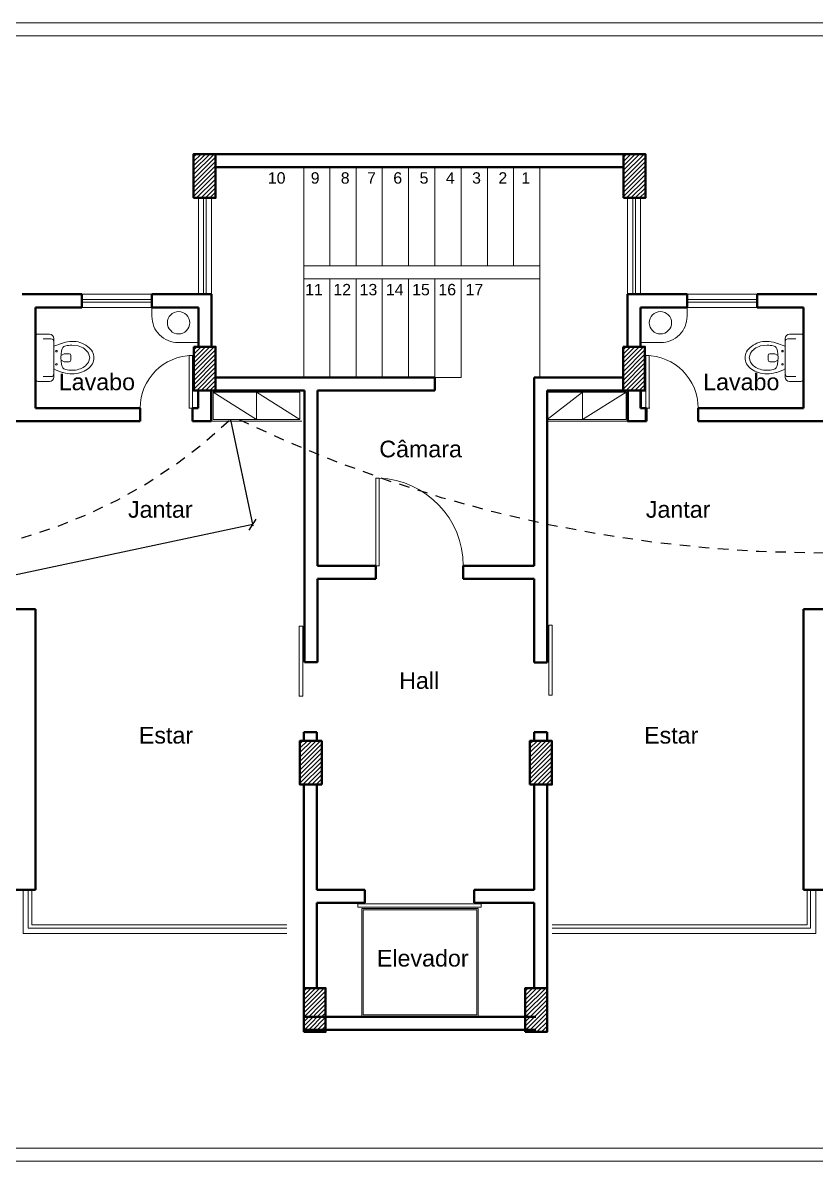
# Model space of a CAD drawing. Header units: millimetres. Extents: x 42 to 552, y 43 to 535.
# Drawn here: x 157.18 to 166.24, y 487.56 to 500.56 of the extents above; entities that cross this region are included whole.
import ezdxf
from ezdxf.enums import TextEntityAlignment as Align

# ---------------------------------------------------------------- set-up
doc = ezdxf.new("R2010")
doc.units = ezdxf.units.MM
doc.header["$LTSCALE"] = 0.75
doc.header["$MEASUREMENT"] = 0
doc.linetypes.add('HIDDEN2', pattern=[4.7625, 3.175, -1.5875])
doc.layers.add('ELETRODUTOS', color=5, linetype='Continuous')
doc.layers.add('Textos', color=144, linetype='Continuous')
for name, color, linetype, lineweight in [('Linhas', 7, 'Continuous', 15), ('Linhas finas', 7, 'Continuous', 0), ('Paredes', 7, 'Continuous', 50), ('Traçejado', 250, 'HIDDEN2', 0)]:
    doc.layers.add(name, color=color, linetype=linetype, lineweight=lineweight)
doc.styles.get("Standard").update_dxf_attribs({"font": 'arial.ttf'})
doc.dimstyles.get("Standard").update_dxf_attribs({"dimtxt": 1.5, "dimasz": 1.4, "dimexe": 0.18, "dimexo": 0.0625, "dimgap": 0.6, "dimtad": 2, "dimzin": 0, "dimdsep": 46, "dimtxsty": 'Standard', "dimblk": 'OBLIQUE', "dimcen": 0.09, "dimadec": 0, "dimazin": 0, "dimtfac": 1, "dimtofl": 0, "dimtmove": 0, "dimatfit": 3, "dimfxl": 1, "dimtolj": 1, "dimtzin": 0, "dimarcsym": 0})

# ---------------------------------------------------------------- blocks, each defined once
blk = doc.blocks.new('01bacicp')
at = {"linetype": 'Continuous'}
for p, q in [((-0.271, -0.045), (-0.271, -0.175)), ((0.239, -0.015), (-0.241, -0.015)), ((-0.216, -0.105), (-0.216, -0.195)), ((0.215, -0.105), (0.215, -0.195)), ((0.269, -0.175), (0.269, -0.045)), ((-0.221, -0.225), (0.219, -0.225)), ((-0.027, -0.308), (-0.046, -0.343)), ((-0.046, -0.343), (-0.046, -0.4)), ((0.044, -0.343), (0.024, -0.308)), ((0.044, -0.4), (0.044, -0.343)), ((-0.026, -0.42), (0.024, -0.42))]:
    blk.add_line(p, q, dxfattribs=at)
for points in [[(-0.164, -0.313), (-0.142, -0.25), (-0.129, -0.225), (0.131, -0.225), (0.162, -0.313), (0.163, -0.317)], [(-0.136, -0.361), (-0.128, -0.338), (-0.117, -0.327), (-0.102, -0.32), (-0.077, -0.313), (0.002, -0.305), (0.076, -0.313), (0.101, -0.321), (0.117, -0.329), (0.127, -0.339), (0.134, -0.361)]]:
    blk.add_lwpolyline(points, dxfattribs=at)
for points in [[(-0.164, -0.313, 0.020611), (-0.171, -0.333, 0.074253), (-0.186, -0.432, 0.074253), (-0.171, -0.531, 0.084945), (-0.132, -0.61, 0.106299), (-0.069, -0.665, 0.128642), (-0.001, -0.683, 0.128642)], [(-0.136, -0.361, 0.060521), (-0.144, -0.43, 0.070874), (-0.133, -0.511, 0.082468), (-0.102, -0.575, 0.106817), (-0.053, -0.62), (-0.001, -0.635)], [(-0.001, -0.683, 0.128642), (0.066, -0.666, 0.106299), (0.129, -0.61, 0.084945), (0.173, -0.524, 0.089952), (0.184, -0.433, 0.074253), (0.169, -0.334, 0.021192), (0.162, -0.313, 0.106299)], [(-0.001, -0.635), (0.051, -0.62, 0.106817), (0.101, -0.575, 0.082468), (0.135, -0.505), (0.143, -0.43, 0.060521), (0.134, -0.361, 0.04535)]]:
    blk.add_lwpolyline(points, format="xyb", dxfattribs=at)
for centre in [(-0.077, -0.255), (0.074, -0.255)]:
    blk.add_circle(centre, 0.00912, dxfattribs=at)
for centre, radius, start, end in [((-0.241, -0.045), 0.03, 90, 180), ((0.239, -0.045), 0.03, 0, 90), ((-0.221, -0.175), 0.05, 180, 270), ((-0.221, -0.176), 0.05, 180, 270), ((-0.186, -0.195), 0.03, 180, 270), ((0.185, -0.195), 0.03, 270, 0), ((0.219, -0.175), 0.05, 270, 0), ((-0.026, -0.4), 0.02, 180.0369, 270), ((0.024, -0.4), 0.02, 270, 0)]:
    blk.add_arc(centre, radius, start, end, dxfattribs=at)
blk = doc.blocks.new('_Oblique')
at = {"color": 0, "linetype": 'ByBlock', "lineweight": -2}
blk.add_line((-0.5, -0.5), (0.5, 0.5), dxfattribs=at)
blk = doc.blocks.new('*D313')
at = {"color": 0, "lineweight": -2, "transparency": 16777216}
for p, q in [((159.551, 496.027), (159.808, 494.819)), ((153.719, 494.79), (153.976, 493.581)), ((159.805, 494.832), (153.973, 493.594))]:
    blk.add_line(p, q, dxfattribs=at)
at = {"layer": 'Defpoints', "color": 0, "transparency": 16777216}
for p in [(159.55, 496.032), (153.718, 494.795), (153.973, 493.594)]:
    blk.add_point(p, dxfattribs=at)
at = {"color": 0, "lineweight": -2, "transparency": 16777216, "xscale": 0.105, "yscale": 0.105, "zscale": 0.105}
for p, rotation in [((159.805, 494.832), 11.97830611777326), ((153.973, 493.594), 191.9783061177733)]:
    blk.add_blockref('_Oblique', p, dxfattribs=dict(at, rotation=rotation))
at = {"color": 0, "transparency": 16777216, "insert": (156.91, 494.113), "char_height": 0.1125, "attachment_point": 5, "rotation": 11.9783}
blk.add_mtext('\\A1;5.96', dxfattribs=at)

msp = doc.modelspace()

# ---------------------------------------------------------------- hatches: boundary and pattern name
at = {"layer": 'Linhas finas'}
h = msp.add_hatch(dxfattribs=at)
h.set_pattern_fill('JIS_WOOD', color=256, scale=0.05)
h.set_pattern_definition([(45, (-878.94113, -773.094286), (-0.02499999996, 0.02499999996), [])])
h.paths.add_polyline_path([(159.381, 499.062), (159.131, 499.062), (159.131, 498.562), (159.381, 498.562)])
h = msp.add_hatch(dxfattribs=at)
h.set_pattern_fill('JIS_WOOD', color=256, scale=0.05)
h.set_pattern_definition([(45, (-874.03223, -773.094286), (-0.02499999996, 0.02499999996), [])])
h.paths.add_polyline_path([(164.29, 499.062), (164.04, 499.062), (164.04, 498.562), (164.29, 498.562)])
h = msp.add_hatch(dxfattribs=at)
h.set_pattern_fill('JIS_WOOD', color=256, scale=0.05)
h.set_pattern_definition([(45, (-878.9404, -775.294286), (-0.02499999996, 0.02499999996), [])])
h.paths.add_polyline_path([(159.382, 496.862), (159.132, 496.862), (159.132, 496.362), (159.382, 496.362)])
h = msp.add_hatch(dxfattribs=at)
h.set_pattern_fill('JIS_WOOD', color=256, scale=0.05)
h.set_pattern_definition([(45, (-878.9404, -775.294286), (-0.02499999996, 0.02499999996), [])])
h.paths.add_polyline_path([(159.382, 496.862), (159.132, 496.862), (159.132, 496.362), (159.382, 496.362)])
h = msp.add_hatch(dxfattribs=at)
h.set_pattern_fill('JIS_WOOD', color=256, scale=0.05)
h.set_pattern_definition([(45, (-874.03683, -775.294286), (-0.02499999996, 0.02499999996), [])])
h.paths.add_polyline_path([(164.285, 496.862), (164.035, 496.862), (164.035, 496.362), (164.285, 496.362)])
h = msp.add_hatch(dxfattribs=at)
h.set_pattern_fill('JIS_WOOD', color=256, scale=0.05)
h.set_pattern_definition([(45, (-874.03683, -775.294286), (-0.02499999996, 0.02499999996), [])])
h.paths.add_polyline_path([(164.285, 496.862), (164.035, 496.862), (164.035, 496.362), (164.285, 496.362)])
h = msp.add_hatch(dxfattribs=at)
h.set_pattern_fill('JIS_WOOD', color=256, scale=0.05)
h.set_pattern_definition([(45, (-877.72704, -779.794286), (-0.02499999996, 0.02499999996), [])])
h.paths.add_polyline_path([(160.595, 492.362), (160.345, 492.362), (160.345, 491.862), (160.595, 491.862)])
h = msp.add_hatch(dxfattribs=at)
h.set_pattern_fill('JIS_WOOD', color=256, scale=0.05)
h.set_pattern_definition([(45, (-875.099883, -779.794286), (-0.02499999996, 0.02499999996), [])])
h.paths.add_polyline_path([(163.222, 492.362), (162.972, 492.362), (162.972, 491.862), (163.222, 491.862)])
h = msp.add_hatch(dxfattribs=at)
h.set_pattern_fill('JIS_WOOD', color=256, scale=0.05)
h.set_pattern_definition([(45, (-875.099883, -779.794286), (-0.02499999996, 0.02499999996), [])])
h.paths.add_polyline_path([(163.222, 492.362), (162.972, 492.362), (162.972, 491.862), (163.222, 491.862)])
h = msp.add_hatch(dxfattribs=at)
h.set_pattern_fill('JIS_WOOD', color=256, scale=0.05)
h.set_pattern_definition([(45, (-877.68416, -782.617004), (-0.02499999996, 0.02499999996), [])])
h.paths.add_polyline_path([(160.638, 489.539), (160.388, 489.539), (160.388, 489.039), (160.638, 489.039)])
h = msp.add_hatch(dxfattribs=at)
h.set_pattern_fill('JIS_WOOD', color=256, scale=0.05)
h.set_pattern_definition([(45, (-875.15416, -782.617004), (-0.02499999996, 0.02499999996), [])])
h.paths.add_polyline_path([(163.168, 489.539), (162.918, 489.539), (162.918, 489.039), (163.168, 489.039)])

# ---------------------------------------------------------------- linework, layer by layer
at = {"layer": 'ELETRODUTOS', "linetype": 'HIDDEN2', "ltscale": 0.05}
for centre, radius, start, end in [((155.624, 500.174), 5.707, 250.488, 313.4686), ((166.324, 509.896), 15.386, 244.2937, 281.0543)]:
    msp.add_arc(centre, radius, start, end, dxfattribs=at)
at = {"layer": 'Linhas'}
for p, q in [((157.185, 490.662), (157.185, 490.162)), ((157.243, 490.662), (157.243, 490.222)), ((157.283, 490.662), (157.283, 490.262)), ((166.137, 490.662), (166.137, 490.262)), ((166.177, 490.662), (166.177, 490.222)), ((166.235, 490.662), (166.235, 490.162)), ((157.283, 490.262), (160.197, 490.262)), ((166.137, 490.262), (163.224, 490.262)), ((157.185, 490.162), (160.197, 490.162)), ((157.243, 490.222), (160.197, 490.222)), ((166.177, 490.222), (163.224, 490.222)), ((166.235, 490.162), (163.224, 490.162))]:
    msp.add_line(p, q, dxfattribs=at)
for points in [[(161.051, 490.447), (162.381, 490.447), (162.381, 489.217), (161.051, 489.217)], [(161.066, 490.432), (162.366, 490.432), (162.366, 489.232), (161.066, 489.232)]]:
    msp.add_lwpolyline(points, close=True, dxfattribs=at)
at = {"layer": 'Linhas finas'}
for p, q in [((141.265, 500.562), (181.327, 500.562)), ((141.265, 500.412), (181.177, 500.412)), ((160.388, 497.906), (160.388, 498.912)), ((160.388, 496.512), (160.388, 498.912)), ((160.685, 497.787), (160.685, 498.912)), ((160.985, 497.787), (160.985, 498.912)), ((161.285, 497.787), (161.285, 498.912)), ((161.585, 497.787), (161.585, 498.912)), ((161.885, 497.787), (161.885, 498.912)), ((162.185, 497.787), (162.185, 498.912)), ((162.485, 497.787), (162.485, 498.912)), ((162.785, 497.787), (162.785, 498.912)), ((163.085, 496.512), (163.085, 498.912)), ((159.185, 497.462), (159.185, 498.562)), ((159.245, 497.462), (159.245, 498.562)), ((159.275, 497.462), (159.275, 498.562)), ((159.335, 497.462), (159.335, 498.562)), ((164.085, 497.462), (164.085, 498.562)), ((164.145, 497.462), (164.145, 498.562)), ((164.175, 497.462), (164.175, 498.562)), ((164.235, 497.462), (164.235, 498.562)), ((163.085, 497.787), (160.388, 497.787)), ((163.085, 497.637), (160.388, 497.637)), ((160.685, 496.512), (160.685, 497.637)), ((160.985, 496.512), (160.985, 497.637)), ((158.654, 497.462), (157.854, 497.462)), ((158.654, 497.402), (157.854, 497.402)), ((164.766, 497.462), (165.566, 497.462)), ((164.766, 497.402), (165.566, 497.402)), ((158.654, 497.372), (157.854, 497.372)), ((158.654, 497.312), (157.854, 497.312)), ((164.766, 497.372), (165.566, 497.372)), ((164.766, 497.312), (165.566, 497.312)), ((161.885, 496.512), (160.335, 496.512)), ((162.185, 496.512), (161.885, 496.512)), ((159.352, 496.342), (159.848, 496.032)), ((159.848, 496.342), (159.848, 496.032)), ((159.848, 496.342), (160.345, 496.032)), ((163.572, 496.342), (163.168, 496.032)), ((163.572, 496.342), (163.572, 496.032)), ((164.069, 496.342), (163.572, 496.032)), ((159.079, 496.162), (159.119, 496.162)), ((164.341, 496.162), (164.301, 496.162)), ((160.365, 496.012), (159.332, 496.012)), ((163.168, 496.012), (164.089, 496.012)), ((141.265, 487.712), (181.177, 487.712)), ((141.265, 487.562), (181.327, 487.562))]:
    msp.add_line(p, q, dxfattribs=at)
for points in [[(158.654, 497.312), (159.185, 497.312), (159.185, 496.91), (158.954, 496.91, -0.414214), (158.654, 497.21)], [(164.766, 497.312), (164.235, 497.312), (164.235, 496.91), (164.466, 496.91, 0.414214), (164.766, 497.21)]]:
    msp.add_lwpolyline(points, format="xyb", close=True, dxfattribs=at)
for points in [[(159.119, 496.162), (159.119, 496.762), (159.079, 496.762), (159.079, 496.162)], [(163.039, 489.062), (160.535, 489.062)]]:
    msp.add_lwpolyline(points, dxfattribs=at)
for points in [[(164.293, 496.162), (164.293, 496.762), (164.333, 496.762), (164.333, 496.162)], [(159.352, 496.032), (160.345, 496.032), (160.345, 496.342), (159.352, 496.342)], [(164.069, 496.032), (163.168, 496.032), (163.168, 496.342), (164.069, 496.342)], [(161.21, 494.362), (161.25, 494.362), (161.25, 495.362), (161.21, 495.362)], [(160.377, 493.672), (160.377, 492.872), (160.337, 492.872), (160.337, 493.672)], [(163.226, 493.684), (163.226, 492.884), (163.186, 492.884), (163.186, 493.684)], [(161.005, 490.462), (162.415, 490.462), (162.415, 490.502), (161.005, 490.502)]]:
    msp.add_lwpolyline(points, close=True, dxfattribs=at)
for centre in [(158.959, 497.137), (164.461, 497.137)]:
    msp.add_circle(centre, 0.128, dxfattribs=at)
for centre, radius, start, end in [((159.119, 496.162), 0.6, 90, 180), ((164.293, 496.162), 0.6, 0, 90), ((161.21, 494.362), 1, 360, 87.7094)]:
    msp.add_arc(centre, radius, start, end, dxfattribs=at)
at = {"layer": 'Paredes'}
for p, q in [((159.185, 499.062), (164.235, 499.062)), ((159.381, 498.912), (164.04, 498.912)), ((157.174, 497.462), (157.854, 497.462)), ((157.854, 497.312), (157.854, 497.462)), ((158.654, 497.462), (159.335, 497.462)), ((158.654, 497.312), (158.654, 497.462)), ((159.335, 496.862), (159.335, 497.462)), ((164.085, 497.462), (164.085, 496.862)), ((164.766, 497.462), (164.085, 497.462)), ((164.766, 497.312), (164.766, 497.462)), ((166.247, 497.462), (165.566, 497.462)), ((165.566, 497.312), (165.566, 497.462)), ((157.854, 497.312), (157.324, 497.312)), ((157.324, 497.312), (157.324, 496.162)), ((159.185, 497.312), (158.654, 497.312)), ((159.185, 496.862), (159.185, 497.312)), ((164.235, 497.312), (164.235, 496.862)), ((164.235, 497.312), (164.766, 497.312)), ((165.566, 497.312), (166.097, 497.312)), ((166.097, 497.312), (166.097, 496.162)), ((161.885, 496.512), (159.382, 496.512)), ((161.885, 496.512), (160.396, 496.512)), ((161.885, 496.512), (161.885, 496.362)), ((161.885, 496.512), (161.885, 496.362)), ((163.018, 496.512), (163.018, 494.362)), ((163.018, 496.512), (164.033, 496.512)), ((159.182, 496.162), (159.182, 496.362)), ((159.332, 496.012), (159.332, 496.362)), ((160.396, 496.362), (159.382, 496.362)), ((160.396, 496.362), (160.396, 493.262)), ((160.546, 496.362), (160.546, 494.362)), ((161.885, 496.362), (160.546, 496.362)), ((161.885, 496.362), (160.546, 496.362)), ((163.168, 496.362), (163.168, 493.258)), ((163.168, 496.362), (164.039, 496.362)), ((164.089, 496.012), (164.089, 496.362)), ((164.235, 496.362), (164.235, 496.162)), ((164.235, 496.362), (164.235, 496.162)), ((164.239, 496.162), (164.239, 496.362)), ((157.324, 496.162), (158.519, 496.162)), ((158.519, 496.162), (158.519, 496.012)), ((159.119, 496.162), (159.182, 496.162)), ((159.119, 496.162), (159.119, 496.012)), ((164.293, 496.162), (164.235, 496.162)), ((164.301, 496.162), (164.239, 496.162)), ((164.293, 496.162), (164.293, 496.012)), ((164.301, 496.162), (164.301, 496.012)), ((166.097, 496.162), (164.893, 496.162)), ((164.893, 496.162), (164.893, 496.012)), ((158.519, 496.012), (155.942, 496.012)), ((159.332, 496.012), (159.119, 496.012)), ((164.085, 496.012), (164.293, 496.012)), ((164.089, 496.012), (164.301, 496.012)), ((164.893, 496.012), (167.478, 496.012)), ((161.21, 494.362), (160.546, 494.362)), ((161.21, 494.362), (161.21, 494.212)), ((163.018, 494.362), (162.21, 494.362)), ((162.21, 494.362), (162.21, 494.212)), ((161.21, 494.212), (160.546, 494.212)), ((160.546, 493.262), (160.546, 494.212)), ((163.018, 494.212), (162.21, 494.212)), ((163.018, 494.212), (163.018, 493.258)), ((157.324, 493.865), (155.224, 493.865)), ((157.324, 490.662), (157.324, 493.865)), ((166.097, 490.662), (166.097, 493.865)), ((166.097, 493.865), (168.197, 493.865)), ((160.546, 493.262), (160.396, 493.262)), ((163.018, 493.258), (163.168, 493.258)), ((160.388, 492.362), (160.388, 492.462)), ((160.388, 492.462), (160.538, 492.462)), ((160.538, 492.462), (160.538, 492.362)), ((163.018, 492.362), (163.018, 492.462)), ((163.018, 492.462), (163.168, 492.462)), ((163.168, 492.462), (163.168, 492.362)), ((160.595, 491.862), (160.595, 492.362)), ((160.388, 491.862), (160.388, 489.539)), ((160.538, 491.862), (160.538, 490.662)), ((163.018, 491.862), (163.222, 491.862)), ((163.018, 491.862), (163.018, 490.662)), ((163.018, 491.862), (163.222, 491.862)), ((163.168, 491.862), (163.168, 489.539)), ((157.324, 490.662), (155.324, 490.662)), ((160.538, 490.662), (161.085, 490.662)), ((161.085, 490.662), (161.085, 490.512)), ((162.335, 490.662), (162.335, 490.512)), ((162.335, 490.662), (163.018, 490.662)), ((166.097, 490.662), (168.097, 490.662)), ((160.538, 490.512), (160.538, 489.539)), ((160.538, 490.512), (161.085, 490.512)), ((162.335, 490.512), (163.018, 490.512)), ((163.018, 490.512), (163.018, 489.539)), ((160.392, 489.212), (163.039, 489.212)), ((160.392, 489.062), (163.039, 489.062))]:
    msp.add_line(p, q, dxfattribs=at)
for points in [[(159.131, 498.562), (159.381, 498.562), (159.381, 499.062), (159.131, 499.062)], [(164.04, 498.562), (164.29, 498.562), (164.29, 499.062), (164.04, 499.062)], [(159.132, 496.862), (159.382, 496.862), (159.382, 496.362), (159.132, 496.362)], [(159.132, 496.862), (159.382, 496.862), (159.382, 496.362), (159.132, 496.362)], [(164.035, 496.862), (164.285, 496.862), (164.285, 496.362), (164.035, 496.362)], [(164.035, 496.862), (164.285, 496.862), (164.285, 496.362), (164.035, 496.362)], [(162.972, 491.862), (163.222, 491.862), (163.222, 492.362), (162.972, 492.362)], [(162.972, 491.862), (163.222, 491.862), (163.222, 492.362), (162.972, 492.362)], [(160.388, 489.039), (160.638, 489.039), (160.638, 489.539), (160.388, 489.539)], [(162.918, 489.039), (163.168, 489.039), (163.168, 489.539), (162.918, 489.539)]]:
    msp.add_lwpolyline(points, close=True, dxfattribs=at)
msp.add_lwpolyline([(160.595, 492.362), (160.345, 492.362), (160.345, 491.862), (160.595, 491.862)], dxfattribs=at)
at = {"layer": 'Traçejado'}
for p, q in [((161.285, 496.512), (161.285, 497.637)), ((161.585, 496.512), (161.585, 497.637)), ((161.885, 496.512), (161.885, 497.637)), ((162.185, 496.512), (162.185, 497.637)), ((162.185, 496.512), (161.885, 496.512))]:
    msp.add_line(p, q, dxfattribs=at)

# ---------------------------------------------------------------- block references
at = {"layer": 'Linhas finas', "rotation": 89.99999999997867}
msp.add_blockref('01bacicp', (157.309, 496.738), dxfattribs=at)
at = {"layer": 'Linhas finas', "xscale": -1, "rotation": 270.0000000000213}
msp.add_blockref('01bacicp', (166.111, 496.738), dxfattribs=at)

# ---------------------------------------------------------------- texts
at = {"layer": 'Paredes'}
for s, p in [('10', (159.978, 498.725)), ('9', (160.468, 498.725)), ('8', (160.811, 498.725)), ('7', (161.111, 498.725)), ('6', (161.411, 498.725)), ('5', (161.711, 498.725)), ('4', (162.011, 498.725)), ('3', (162.311, 498.725)), ('2', (162.611, 498.725)), ('1', (162.874, 498.725)), ('11', (160.404, 497.45)), ('12', (160.726, 497.45)), ('13', (161.026, 497.45)), ('14', (161.326, 497.45)), ('15', (161.626, 497.45)), ('16', (161.926, 497.45)), ('17', (162.236, 497.45))]:
    msp.add_text(s, height=0.13, dxfattribs=at).set_placement(p)
at = {"layer": 'Textos'}
for s, p in [('Lavabo', (158.026, 496.366)), ('Lavabo', (165.385, 496.366)), ('Câmara', (161.723, 495.6)), ('Jantar', (158.75, 494.91)), ('Jantar', (164.664, 494.91)), ('Hall', (161.706, 492.956)), ('Estar', (158.815, 492.331)), ('Estar', (164.585, 492.331)), ('Elevador', (161.747, 489.785))]:
    msp.add_text(s, height=0.19, dxfattribs=at).set_placement(p, align=Align.CENTER)

# ---------------------------------------------------------------- dimensions: what is measured, and where the dimension line sits
dim = msp.add_aligned_dim(p1=(159.55, 496.032), p2=(153.718, 494.795), distance=1.227, dimstyle='Standard', override={"dimscale": 0.075})
dim.commit()
dim.dimension.update_dxf_attribs({"geometry": '*D313', "text_midpoint": (156.91, 494.113)})

doc.saveas('drawing.dxf')
